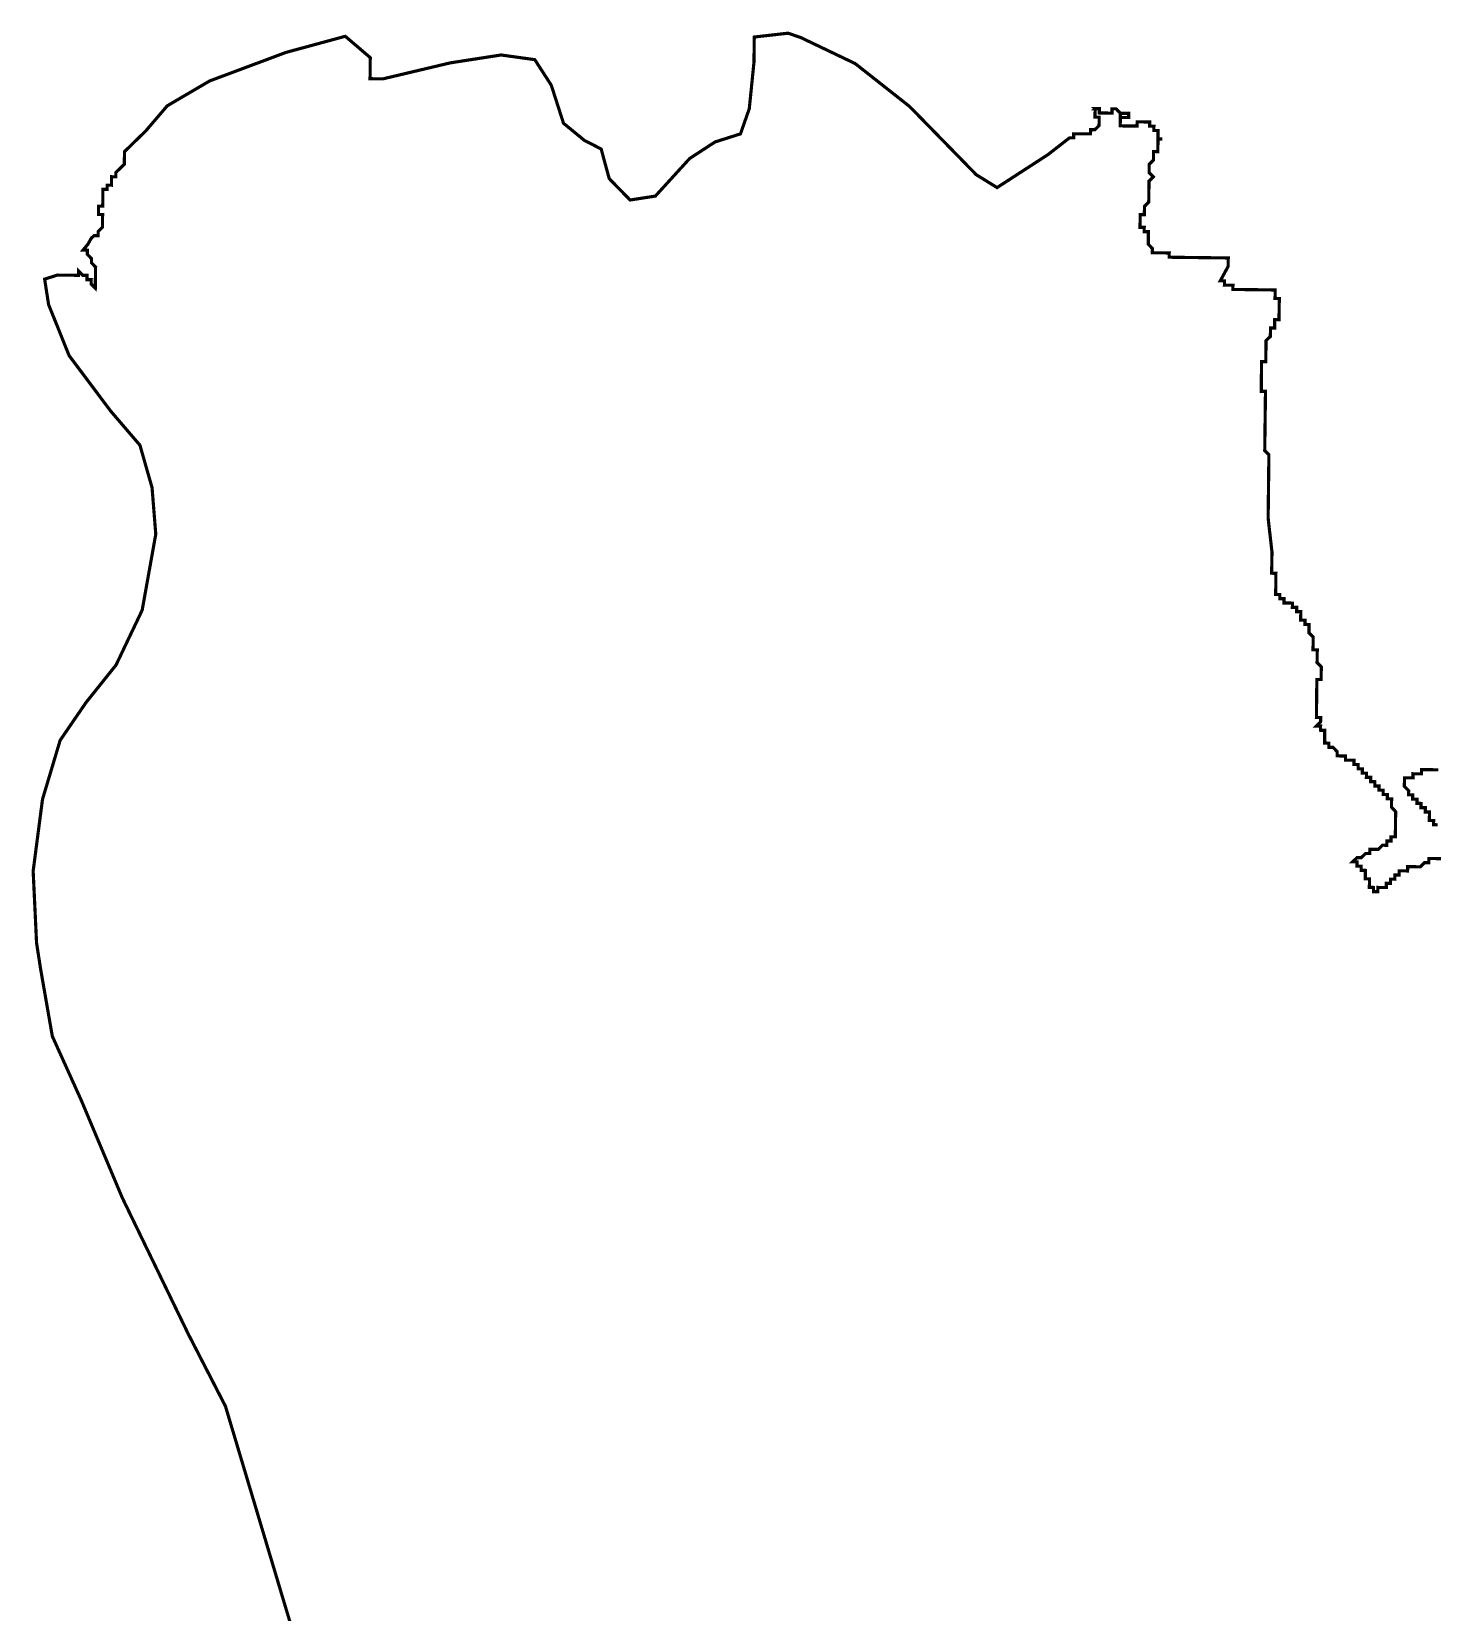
# Model space of a CAD drawing. Header units: metres. Extents: x 257673 to 289848, y 2129691 to 2228029.
# Drawn here: x 261702 to 263019, y 2170291 to 2171778 of the extents above; entities that cross this region are included whole.
import ezdxf

# ---------------------------------------------------------------- set-up
doc = ezdxf.new("R2010")
doc.units = ezdxf.units.M
doc.header["$MEASUREMENT"] = 0
doc.layers.add('HAZARDS LINE', color=1, linetype='Continuous')

msp = doc.modelspace()

# ---------------------------------------------------------------- linework, layer by layer
at = {"layer": 'HAZARDS LINE', "lineweight": 18}
for points in [[(263031.5, 2171000, 2.98, 2.98, 0), (263015.6, 2171000.2, 2.98, 2.98, 0), (263015.5, 2170996.2, 2.98, 2.98, 0), (263011.5, 2170996.3, 2.98, 2.98, 0), (263007.5, 2170992.4, 2.98, 2.98, 0), (262995.6, 2170992.5, 2.98, 2.98, 0), (262995.5, 2170988.5, 2.98, 2.98, 0), (262987.6, 2170988.6, 2.98, 2.98, 0), (262987.5, 2170984.6, 2.98, 2.98, 0), (262983.6, 2170984.7, 2.98, 2.98, 0), (262983.5, 2170980.7, 2.98, 2.98, 0), (262979.5, 2170980.8, 2.98, 2.98, 0), (262979.5, 2170976.8, 2.98, 2.98, 0), (262975.5, 2170976.8, 2.98, 2.98, 0), (262975.5, 2170972.9, 2.98, 2.98, 0), (262967.5, 2170973, 2.98, 2.98, 0), (262967.5, 2170969, 2.98, 2.98, 0), (262963.5, 2170969, 2.98, 2.98, 0), (262963.5, 2170973, 2.98, 2.98, 0), (262959.6, 2170973.1, 2.98, 2.98, 0), (262959.7, 2170981, 2.98, 2.98, 0), (262955.7, 2170981.1, 2.98, 2.98, 0), (262955.8, 2170989, 2.98, 2.98, 0), (262951.8, 2170989.1, 2.98, 2.98, 0), (262951.8, 2170993, 2.98, 2.98, 0), (262947.9, 2170993.1, 2.98, 2.98, 0), (262947.9, 2170997.1, 2.98, 2.98, 0), (262943.9, 2170997.1, 2.98, 2.98, 0), (262948, 2171001, 2.98, 2.98, 0), (262951.9, 2171001, 2.98, 2.98, 0), (262956, 2171004.9, 2.98, 2.98, 0), (262959.9, 2171004.9, 2.98, 2.98, 0), (262960, 2171008.8, 2.98, 2.98, 0), (262967.9, 2171008.8, 2.98, 2.98, 0), (262972, 2171012.7, 2.98, 2.98, 0), (262975.9, 2171012.6, 2.98, 2.98, 0), (262976, 2171016.6, 2.98, 2.98, 0), (262980, 2171016.6, 2.98, 2.98, 0), (262980, 2171020.5, 2.98, 2.98, 0), (262984, 2171020.5, 2.98, 2.98, 0), (262984.3, 2171044.3, 2.98, 2.98, 0), (262980.4, 2171048.4, 2.98, 2.98, 0), (262980.5, 2171056.3, 2.98, 2.98, 0), (262976.5, 2171056.4, 2.98, 2.98, 0), (262976.5, 2171060.3, 2.98, 2.98, 0), (262972.6, 2171060.4, 2.98, 2.98, 0), (262972.6, 2171064.4, 2.98, 2.98, 0), (262968.6, 2171064.4, 2.98, 2.98, 0), (262968.7, 2171068.4, 2.98, 2.98, 0), (262964.7, 2171068.4, 2.98, 2.98, 0), (262964.7, 2171072.4, 2.98, 2.98, 0), (262960.8, 2171072.5, 2.98, 2.98, 0), (262960.8, 2171076.5, 2.98, 2.98, 0), (262956.8, 2171076.5, 2.98, 2.98, 0), (262956.9, 2171080.5, 2.98, 2.98, 0), (262952.9, 2171080.5, 2.98, 2.98, 0), (262953, 2171084.5, 2.98, 2.98, 0), (262949, 2171084.5, 2.98, 2.98, 0), (262949, 2171088.5, 2.98, 2.98, 0), (262945.1, 2171088.6, 2.98, 2.98, 0), (262945.1, 2171092.6, 2.98, 2.98, 0), (262937.2, 2171092.6, 2.98, 2.98, 0), (262937.2, 2171096.6, 2.98, 2.98, 0), (262929.3, 2171096.7, 2.98, 2.98, 0), (262929.3, 2171100.7, 2.98, 2.98, 0), (262925.4, 2171104.7, 2.98, 2.98, 0), (262921.4, 2171104.8, 2.98, 2.98, 0), (262921.4, 2171108.7, 2.98, 2.98, 0), (262917.5, 2171108.8, 2.98, 2.98, 0), (262917.6, 2171120.7, 2.98, 2.98, 0), (262913.6, 2171120.8, 2.98, 2.98, 0), (262913.7, 2171124.8, 2.98, 2.98, 0), (262909.7, 2171124.8, 2.98, 2.98, 0), (262913.7, 2171128.7, 2.98, 2.98, 0), (262913.8, 2171132.7, 2.98, 2.98, 0), (262909.8, 2171132.8, 2.98, 2.98, 0), (262910.2, 2171168.5, 2.98, 2.98, 0), (262914.2, 2171168.5, 2.98, 2.98, 0), (262914.4, 2171180.4, 2.98, 2.98, 0), (262910.4, 2171184.5, 2.98, 2.98, 0), (262910.6, 2171196.4, 2.98, 2.98, 0), (262906.6, 2171196.4, 2.98, 2.98, 0), (262906.8, 2171208.4, 2.98, 2.98, 0), (262902.8, 2171212.4, 2.98, 2.98, 0), (262902.9, 2171220.3, 2.98, 2.98, 0), (262899, 2171220.4, 2.98, 2.98, 0), (262899, 2171224.4, 2.98, 2.98, 0), (262895, 2171224.4, 2.98, 2.98, 0), (262895.1, 2171232.4, 2.98, 2.98, 0), (262891.1, 2171232.4, 2.98, 2.98, 0), (262891.2, 2171236.4, 2.98, 2.98, 0), (262887.2, 2171236.4, 2.98, 2.98, 0), (262887.3, 2171240.4, 2.98, 2.98, 0), (262879.3, 2171240.5, 2.98, 2.98, 0), (262879.4, 2171244.5, 2.98, 2.98, 0), (262875.4, 2171244.5, 2.98, 2.98, 0), (262875.4, 2171248.5, 2.98, 2.98, 0), (262871.5, 2171248.6, 2.98, 2.98, 0), (262871.7, 2171268.4, 2.98, 2.98, 0), (262867.7, 2171268.5, 2.98, 2.98, 0), (262868, 2171288.4, 2.98, 2.98, 0), (262864.4, 2171320.2, 2.98, 2.98, 0), (262865.1, 2171379.9, 2.98, 2.98, 0), (262861.2, 2171383.9, 2.98, 2.98, 0), (262861.9, 2171439.6, 2.98, 2.98, 0), (262857.9, 2171439.6, 2.98, 2.98, 0), (262858.2, 2171467.5, 2.98, 2.98, 0), (262862.2, 2171467.4, 2.98, 2.98, 0), (262862.4, 2171487.3, 2.98, 2.98, 0), (262866.5, 2171491.2, 2.98, 2.98, 0), (262866.6, 2171499.2, 2.98, 2.98, 0), (262870.5, 2171499.1, 2.98, 2.98, 0), (262870.6, 2171507.1, 2.98, 2.98, 0), (262874.6, 2171507, 2.98, 2.98, 0), (262874.9, 2171526.9, 2.98, 2.98, 0), (262870.9, 2171527, 2.98, 2.98, 0), (262871, 2171534.9, 2.98, 2.98, 0), (262831.2, 2171535.4, 2.98, 2.98, 0), (262831.3, 2171539.4, 2.98, 2.98, 0), (262823.3, 2171539.5, 2.98, 2.98, 0), (262823.4, 2171543.5, 2.98, 2.98, 0), (262819.4, 2171543.5, 2.98, 2.98, 0), (262826.8, 2171557.1, 2.97, 2.97, 0), (262826.9, 2171565, 2.97, 2.97, 0), (262771.3, 2171565.7, 2.97, 2.97, 0), (262771.4, 2171569.7, 2.97, 2.97, 0), (262755.5, 2171569.9, 2.97, 2.97, 0), (262755.6, 2171573.8, 2.97, 2.97, 0), (262751.7, 2171577.9, 2.97, 2.97, 0), (262751.8, 2171589.8, 2.97, 2.97, 0), (262747.8, 2171589.8, 2.97, 2.97, 0), (262747.9, 2171593.8, 2.97, 2.97, 0), (262743.9, 2171593.8, 2.97, 2.97, 0), (262744.1, 2171605.7, 2.97, 2.97, 0), (262748, 2171605.7, 2.97, 2.97, 0), (262748.1, 2171613.6, 2.97, 2.97, 0), (262752.1, 2171617.5, 2.97, 2.97, 0), (262752.4, 2171637.3, 2.97, 2.97, 0), (262756.4, 2171641.3, 2.97, 2.97, 0), (262752.5, 2171645.3, 2.97, 2.97, 0), (262752.6, 2171653.2, 2.97, 2.97, 0), (262756.6, 2171657.1, 2.97, 2.97, 0), (262756.7, 2171665.1, 2.97, 2.97, 0), (262760.7, 2171665, 2.97, 2.97, 0), (262760.8, 2171676.9, 2.97, 2.97, 0), (262764.8, 2171676.9, 2.97, 2.97, 0), (262760.8, 2171676.9, 2.97, 2.97, 0), (262760.9, 2171684.8, 2.97, 2.97, 0), (262756.9, 2171684.9, 2.97, 2.97, 0), (262757, 2171688.9, 2.97, 2.97, 0), (262753, 2171688.9, 2.97, 2.97, 0), (262753.1, 2171692.9, 2.97, 2.97, 0), (262741.2, 2171693, 2.97, 2.97, 0), (262741.1, 2171689.1, 2.97, 2.97, 0), (262725.3, 2171689.2, 2.97, 2.97, 0), (262725.4, 2171697.2, 2.97, 2.97, 0), (262725.4, 2171701.1, 2.97, 2.97, 0), (262725.4, 2171697.2, 2.97, 2.97, 0), (262733.3, 2171697.1, 2.97, 2.97, 0), (262733.3, 2171701, 2.97, 2.97, 0), (262725.4, 2171701.1, 2.97, 2.97, 0), (262721.5, 2171705.2, 2.97, 2.97, 0), (262717.5, 2171705.2, 2.97, 2.97, 0), (262717.5, 2171701.2, 2.97, 2.97, 0), (262705.6, 2171701.4, 2.97, 2.97, 0), (262705.6, 2171705.4, 2.97, 2.97, 0), (262701.7, 2171705.4, 2.97, 2.97, 0), (262701.6, 2171697.5, 2.97, 2.97, 0), (262705.5, 2171697.4, 2.97, 2.97, 0), (262705.4, 2171689.5, 2.97, 2.97, 0), (262701.4, 2171685.6, 2.97, 2.97, 0), (262697.5, 2171685.6, 2.97, 2.97, 0), (262697.4, 2171681.7, 2.97, 2.97, 0), (262681.5, 2171681.8, 2.97, 2.97, 0), (262681.5, 2171677.9, 2.97, 2.97, 0), (262677.5, 2171677.9, 2.97, 2.97, 0), (262657.5, 2171662.3, 2.97, 2.97, 0), (262609.5, 2171631.2, 2.97, 2.97, 0), (262589.9, 2171643.3, 2.97, 2.97, 0), (262570.3, 2171663.4, 2.97, 2.97, 0), (262527.2, 2171707.5, 2.97, 2.97, 0), (262476.1, 2171747.8, 2.97, 2.97, 0), (262424.9, 2171772.3, 2.97, 2.97, 0), (262413, 2171776.4, 2.97, 2.97, 0), (262381.2, 2171772.8, 2.97, 2.97, 0), (262380.9, 2171749, 2.97, 2.97, 0), (262376.5, 2171705.4, 2.97, 2.97, 0), (262368.2, 2171681.7, 2.97, 2.97, 0), (262344.3, 2171674.1, 2.97, 2.97, 0), (262320.4, 2171658.5, 2.97, 2.97, 0), (262288.2, 2171623.2, 2.97, 2.97, 0), (262264.4, 2171619.5, 2.97, 2.97, 0), (262244.8, 2171639.6, 2.97, 2.97, 0), (262237.2, 2171667.5, 2.97, 2.97, 0), (262221.4, 2171675.6, 2.97, 2.97, 0), (262201.8, 2171691.7, 2.97, 2.97, 0), (262190.3, 2171727.5, 2.97, 2.97, 0), (262174.8, 2171751.5, 2.97, 2.97, 0), (262143.1, 2171755.9, 2.97, 2.97, 0), (262095.4, 2171748.5, 2.97, 2.97, 0), (262031.8, 2171733.4, 2.97, 2.97, 0), (262019.9, 2171733.6, 2.97, 2.97, 0), (262020.1, 2171753.4, 2.97, 2.97, 0), (261996.6, 2171773.5, 2.97, 2.97, 0), (261940.8, 2171758.3, 2.97, 2.97, 0), (261869.1, 2171731.5, 2.97, 2.97, 0), (261829.2, 2171708.1, 2.97, 2.97, 0), (261809.1, 2171684.6, 2.97, 2.97, 0), (261789, 2171665, 2.97, 2.97, 0), (261788.8, 2171653.1, 2.97, 2.97, 0), (261780.8, 2171645.3, 2.97, 2.97, 0), (261780.8, 2171641.3, 2.97, 2.97, 0), (261776.8, 2171641.4, 2.97, 2.97, 0), (261776.7, 2171633.4, 2.97, 2.97, 0), (261772.7, 2171633.5, 2.97, 2.97, 0), (261772.7, 2171629.5, 2.97, 2.97, 0), (261768.7, 2171629.6, 2.97, 2.97, 0), (261768.5, 2171613.7, 2.97, 2.97, 0), (261764.6, 2171613.7, 2.97, 2.97, 0), (261764.5, 2171605.8, 2.97, 2.97, 0), (261768.4, 2171605.8, 2.97, 2.97, 0), (261768.3, 2171593.9, 2.97, 2.97, 0), (261764.3, 2171589.9, 2.97, 2.97, 0), (261764.2, 2171586, 2.97, 2.97, 0), (261760.3, 2171586, 2.97, 2.97, 0), (261757.7, 2171583.5, 2.97, 2.97, 0), (261754.6, 2171577.9, 2.97, 2.97, 0), (261750.1, 2171572.5, 2.98, 2.98, 0), (261754, 2171572.4, 2.98, 2.98, 0), (261754, 2171568.5, 2.98, 2.98, 0), (261757.9, 2171564.4, 2.98, 2.98, 0), (261757.9, 2171560.5, 2.98, 2.98, 0), (261761.8, 2171556.4, 2.98, 2.98, 0), (261761.5, 2171536.6, 2.98, 2.98, 0), (261757.6, 2171540.6, 2.98, 2.98, 0), (261757.7, 2171544.6, 2.98, 2.98, 0), (261753.7, 2171544.6, 2.98, 2.98, 0), (261753.7, 2171548.6, 2.98, 2.98, 0), (261749.8, 2171548.6, 2.98, 2.98, 0), (261745.8, 2171552.7, 2.98, 2.98, 0), (261745.8, 2171548.7, 2.98, 2.98, 0), (261725.9, 2171548.9, 2.98, 2.98, 0), (261713.9, 2171545.1, 2.98, 2.98, 0), (261717.6, 2171521.2, 2.98, 2.98, 0), (261736.9, 2171473.2, 2.98, 2.98, 0), (261776, 2171421, 2.98, 2.98, 0), (261803.5, 2171388.9, 2.98, 2.98, 0), (261814.9, 2171349, 2.98, 2.98, 0), (261818.4, 2171305.2, 2.98, 2.98, 0), (261805.6, 2171233.7, 2.98, 2.98, 0), (261781.1, 2171182.3, 2.98, 2.98, 0), (261752.8, 2171146.9, 2.98, 2.98, 0), (261728.5, 2171111.4, 2.98, 2.98, 0), (261711.9, 2171055.9, 2.98, 2.98, 0), (261703.1, 2170988.4, 2.98, 2.98, 0), (261706.3, 2170920.8, 2.98, 2.98, 0), (261710, 2170896.9, 2.98, 2.98, 0), (261721.1, 2170833.1, 2.98, 2.98, 0), (261748.2, 2170773.1, 2.98, 2.98, 0), (261786.9, 2170681.1, 2.98, 2.98, 0), (261848.9, 2170553.1, 2.98, 2.98, 0), (261883.9, 2170485.1, 2.98, 2.98, 0), (261922.1, 2170357.3, 2.98, 2.98, 0), (261960.3, 2170229.6, 2.98, 2.98, 0)], [(263024.5, 2171083.6, 2.98, 2.98, 0), (263008.6, 2171083.8, 2.98, 2.98, 0), (263008.6, 2171079.8, 2.98, 2.98, 0), (263000.6, 2171079.9, 2.98, 2.98, 0), (263000.6, 2171076, 2.98, 2.98, 0), (262992.6, 2171076.1, 2.98, 2.98, 0), (262992.5, 2171068.1, 2.98, 2.98, 0), (262996.5, 2171064.1, 2.98, 2.98, 0), (262996.4, 2171060.1, 2.98, 2.98, 0), (263000.4, 2171060.1, 2.98, 2.98, 0), (263000.3, 2171056.1, 2.98, 2.98, 0), (263004.3, 2171056, 2.98, 2.98, 0), (263004.3, 2171052.1, 2.98, 2.98, 0), (263008.2, 2171052, 2.98, 2.98, 0), (263008.2, 2171048, 2.98, 2.98, 0), (263012.2, 2171048, 2.98, 2.98, 0), (263012.1, 2171044, 2.98, 2.98, 0), (263016.1, 2171044, 2.98, 2.98, 0), (263016, 2171036, 2.98, 2.98, 0), (263020, 2171036, 2.98, 2.98, 0), (263019.9, 2171032, 2.98, 2.98, 0), (263023.9, 2171031.9, 2.98, 2.98, 0)]]:
    msp.add_lwpolyline(points, format="xyseb", dxfattribs=at)
at = {"layer": 'HAZARDS LINE', "lineweight": 18, "const_width": 2.97}
msp.add_lwpolyline([(262697.7, 2171705.4), (262701.7, 2171705.4)], close=True, dxfattribs=at)

doc.saveas('drawing.dxf')
